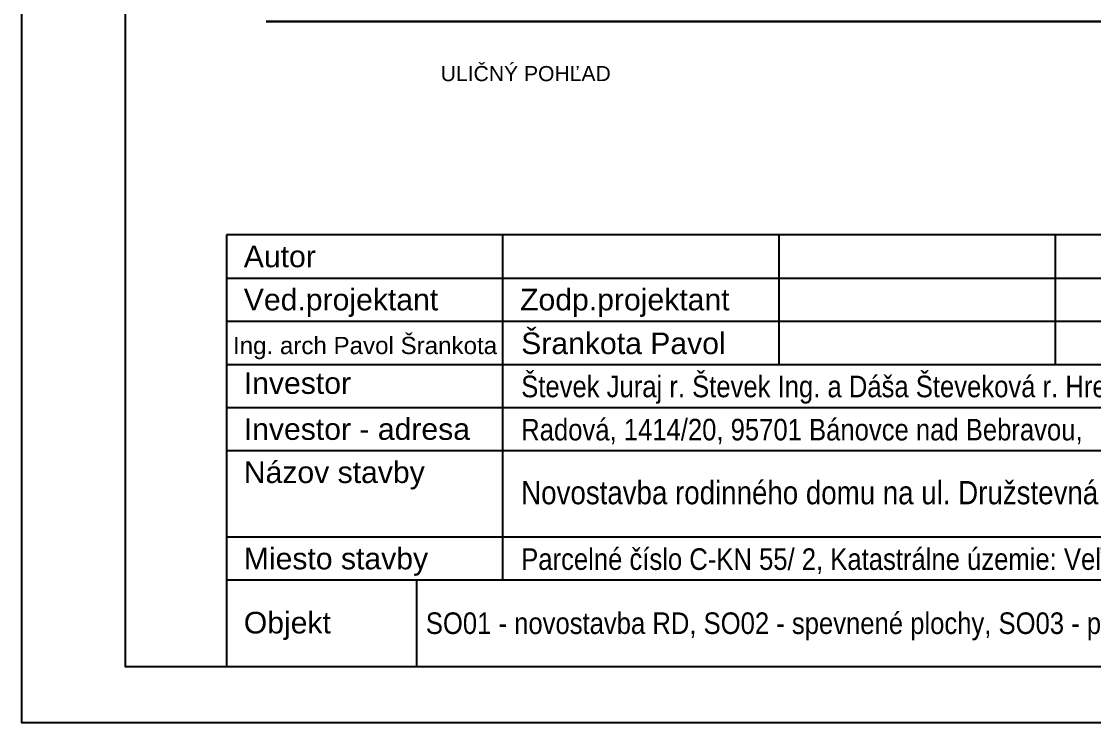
# Model space of a CAD drawing. Header units: millimetres. Extents: x 462666 to 1244237, y 2328025 to 3795663.
# Drawn here: x 1148345 to 1160762, y 2832810 to 2840932 of the extents above; entities that cross this region are included whole.
import ezdxf

# ---------------------------------------------------------------- set-up
doc = ezdxf.new("R2010")
doc.units = ezdxf.units.MM
for name, color, linetype in [('MUR_REZ', 3, 'Continuous'), ('ROZPISKA100', 7, 'Continuous'), ('TXT_50_MIESTN', 7, 'Continuous')]:
    doc.layers.add(name, color=color, linetype=linetype)
doc.styles.add('ARIAL', font='arial.ttf', dxfattribs={"height": 250})
doc.styles.add('ROMANS', font='arial.ttf', dxfattribs={"width": 0.85})

msp = doc.modelspace()

# ---------------------------------------------------------------- linework, layer by layer
at = {"layer": 'Defpoints', "linetype": 'Continuous'}
for points in [[(1148344.9, 2862509.6), (1148344.9, 2832809.6), (1170594.9, 2832809.6), (1170594.9, 2862509.6)], [(1149544.9, 2861659.6), (1149544.9, 2833459.6), (1169294.9, 2833459.6), (1169294.9, 2861659.6)], [(1169294.9, 2861659.6), (1149544.9, 2861659.6), (1149544.9, 2833459.6), (1169294.9, 2833459.6)]]:
    msp.add_lwpolyline(points, close=True, dxfattribs=at)
at = {"layer": 'MUR_REZ'}
for points in [[(1167631.4, 2840931.6), (1151180.8, 2840931.6)], [(1167631.4, 2840926.6), (1151180.8, 2840926.6)]]:
    msp.add_lwpolyline(points, dxfattribs=at)
at = {"layer": 'ROZPISKA100', "color": 2}
for p, q in [((1168119.9, 2838459.6), (1150719.9, 2838459.6)), ((1150719.9, 2838459.6), (1150719.9, 2833459.6)), ((1150719.9, 2836459.6), (1168119.9, 2836459.6)), ((1166751.9, 2834459.6), (1150719.9, 2834459.6)), ((1150719.9, 2833459.6), (1168119.9, 2833459.6))]:
    msp.add_line(p, q, dxfattribs=at)
at = {"layer": 'ROZPISKA100'}
for p, q in [((1153919.9, 2834459.6), (1153919.9, 2838459.6)), ((1157119.9, 2836959.6), (1157119.9, 2838459.6)), ((1160319.9, 2836959.6), (1160319.9, 2838459.6)), ((1150719.9, 2837959.6), (1163519.9, 2837959.6)), ((1150719.9, 2837459.6), (1163519.9, 2837459.6)), ((1150719.9, 2836959.6), (1163519.9, 2836959.6)), ((1150719.9, 2835959.6), (1168119.9, 2835959.6)), ((1150719.9, 2834959.6), (1166751.9, 2834959.6)), ((1152919.9, 2834459.6), (1152919.9, 2833463.9)), ((1150719.9, 2833459.6), (1166751.9, 2833459.6))]:
    msp.add_line(p, q, dxfattribs=at)

# ---------------------------------------------------------------- texts
for s, height, style, p in [('Autor', 250, 'ARIAL', (1150919.9, 2838084.6)), ('Ved.projektant', 250, 'ARIAL', (1150919.9, 2837584.6)), ('Zodp.projektant', 250, 'ARIAL', (1154119.9, 2837584.6)), ('Šrankota Pavol', 250, 'ROMANS', (1154132.9, 2837078.1)), ('Ing. arch Pavol Šrankota ', 200, 'ROMANS', (1150794.9, 2837078.1)), ('Investor', 250, 'ARIAL', (1150919.9, 2836617.3)), ('Investor - adresa', 250, 'ARIAL', (1150919.9, 2836084.6)), ('Názov stavby', 250, 'ARIAL', (1150919.9, 2835584.6)), ('Miesto stavby', 250, 'ARIAL', (1150919.9, 2834584.6)), ('Objekt', 250, 'ARIAL', (1150919.9, 2833842.1))]:
    msp.add_text(s, height=height, dxfattribs=dict(at, style=style)).set_placement(p)
at = {"layer": 'ROZPISKA100', "style": 'ROMANS', "width": 0.85}
for s, height, p in [('Števek Juraj r. Števek Ing. a Dáša Števeková r. Hreňáková, ', 250, (1154132.9, 2836578.1)), ('Radová, 1414/20, 95701 Bánovce nad Bebravou,', 250, (1154132.9, 2836078.1)), ('Novostavba rodinného domu na ul. Družstevná', 270, (1154132.9, 2835338.4)), ('Parcelné číslo C-KN 55/ 2, Katastrálne územie:^JVeľké Šenkvice', 250, (1154132.9, 2834578.1)), ('SO01 - novostavba RD, SO02 - spevnené plochy, SO03 - prístrešok, SO04 - oplotenie pozemku', 250, (1153028.4, 2833835.7))]:
    msp.add_text(s, height=height, dxfattribs=at).set_placement(p)
at = {"layer": 'TXT_50_MIESTN', "style": 'ARIAL'}
msp.add_text('ULIČNÝ POHĽAD', height=175, dxfattribs=at).set_placement((1153200.8, 2840240.3))

doc.saveas('drawing.dxf')
